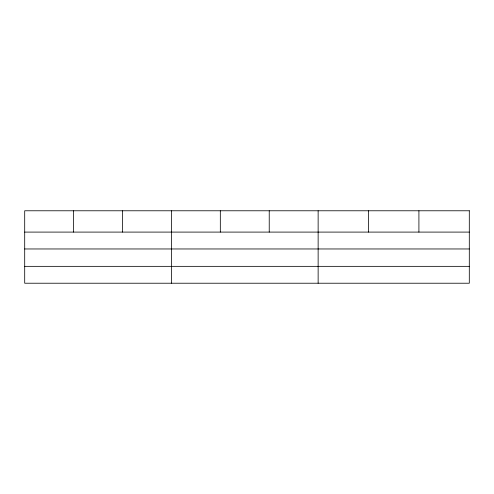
<?xml version="1.0" encoding="UTF-8"?>
<svg xmlns="http://www.w3.org/2000/svg" width="494" height="494" viewBox="0 0 494 494"><rect width="100%" height="100%" fill="white"/><g stroke="black" fill="none" stroke-linecap="round" stroke-linejoin="round"><path stroke-width="0.74" d="M24.7 232.094L469.3 232.094M24.7 248.964L469.3 248.964M24.7 266.346L469.3 266.346M418.912 210.777L418.912 232.094M368.524 210.777L368.524 232.094M318.136 210.777L318.136 283.223M269.23 210.777L269.23 232.094M220.324 210.777L220.324 232.094M171.418 210.777L171.418 283.223M122.512 210.777L122.512 232.094M73.606 210.777L73.606 232.094M469.3 210.777L24.7 210.777L24.7 283.223L469.3 283.223L469.3 210.777"/></g></svg>
